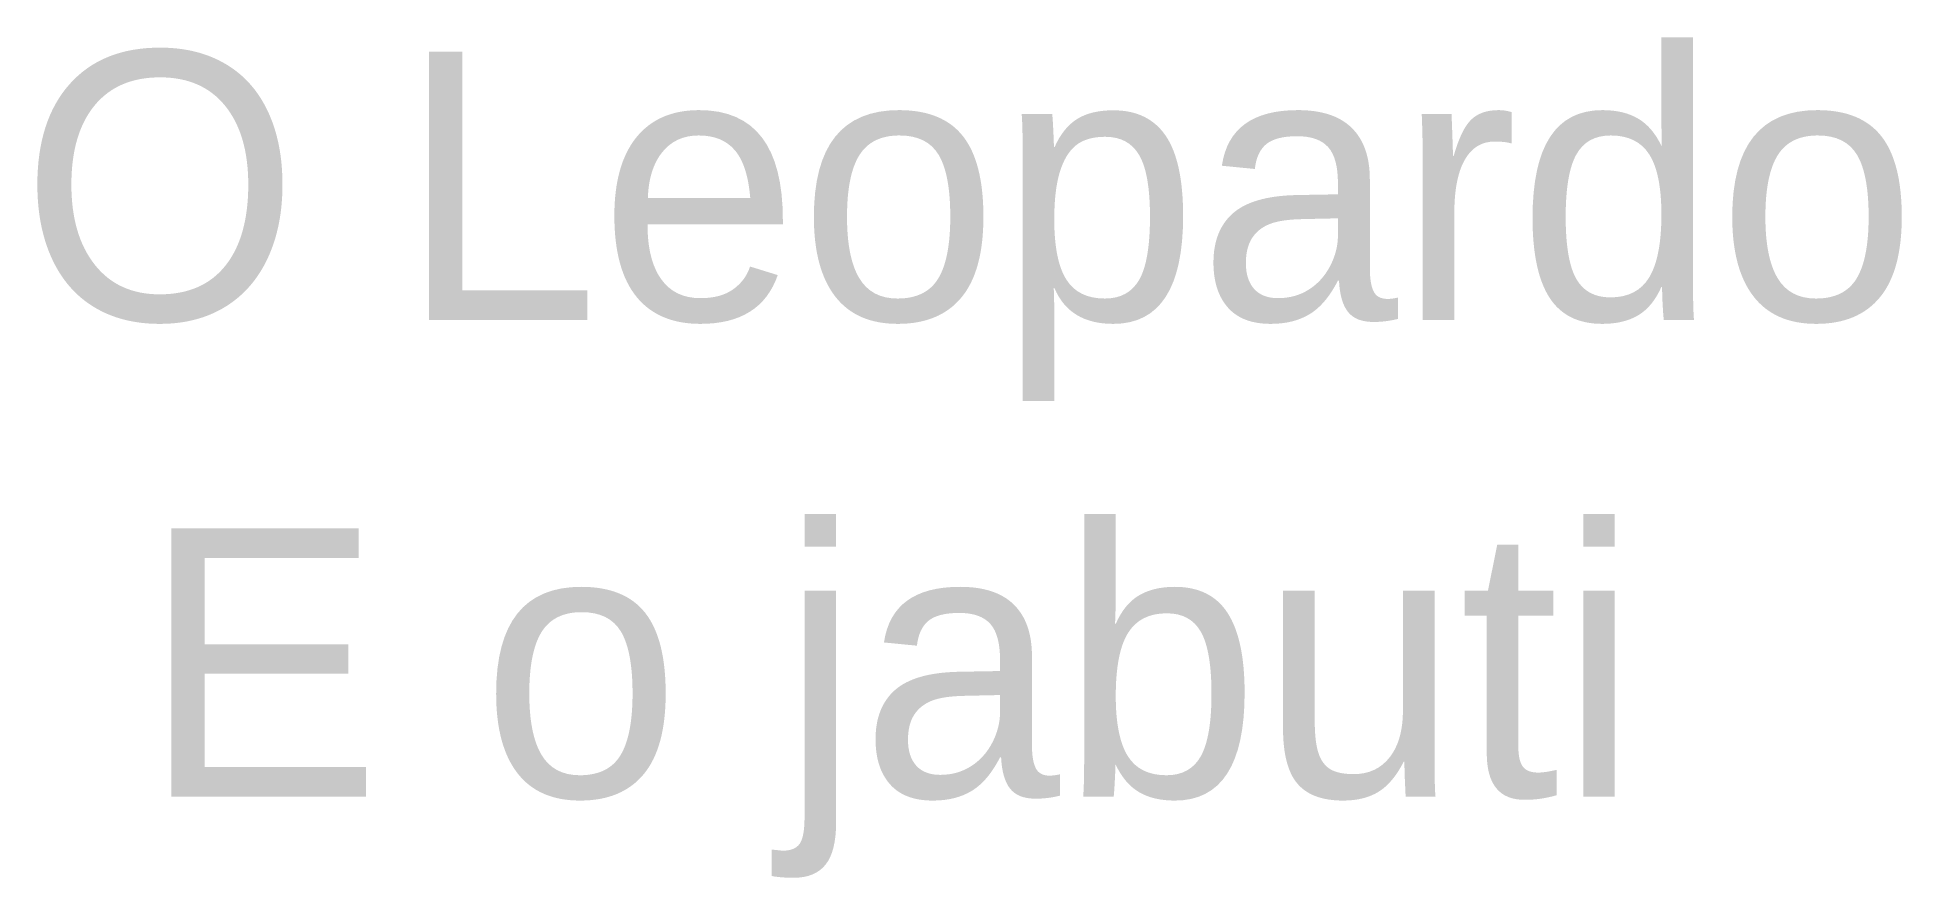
# Model space of a CAD drawing. Header units: inches. Extents: x 81 to 1261, y -656 to -124.
import ezdxf

# ---------------------------------------------------------------- set-up
doc = ezdxf.new("R2010")
doc.units = ezdxf.units.IN
doc.header["$MEASUREMENT"] = 0
doc.layers.add('Layer 1', color=7, linetype='Continuous')

msp = doc.modelspace()

# ---------------------------------------------------------------- texts
at = {"layer": 'Layer 1', "color": 250, "true_color": 0x231f20, "char_height": 170, "attachment_point": 7}
for s, insert in [('\\fDragon Ball|b0|i0|c0|p34;\\W1;O Leopardo', (70.2, -354.5)), ('\\fDragon Ball|b0|i0|c0|p34;\\W1;E o jabuti', (147.1, -656.4))]:
    msp.add_mtext(s, dxfattribs=dict(at, insert=insert))

doc.saveas('drawing.dxf')
